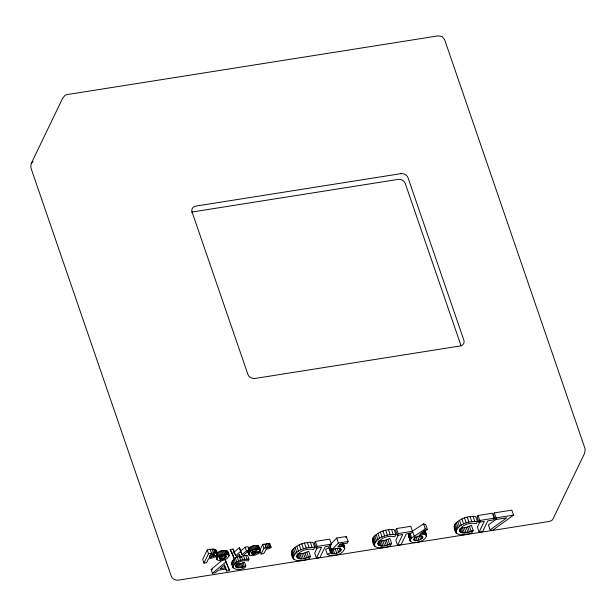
<?xml version="1.0" encoding="UTF-8"?>
<svg xmlns="http://www.w3.org/2000/svg" width="616" height="616" viewBox="0 0 616 616"><rect width="100%" height="100%" fill="white"/><g stroke="black" fill="none" stroke-linecap="round" stroke-linejoin="round"><path stroke-width="0.92" d="M259.167 552.929L257.311 552.629L253.777 554.246L251.59 553.73L251.628 553.114L259.59 551.859L259.844 549.818C256.218 547.971 249.703 550.142 248.864 554.438C251.459 557.264 256.487 554.662 259.167 552.929L258.651 551.436M258.466 547.793L258.558 546.076C255.278 544.274 250.627 546.184 248.225 548.802M214.476 555.316L214.06 554.377L210.526 554.6L209.109 557.549L213.937 556.009L214.476 555.316L213.968 553.815M422.738 537.683L422.853 536.813L421.067 535.905L417.648 536.444L414.63 538.107L413.76 539.916L415.546 540.817L420.636 539.531L422.738 537.683L422.16 536.02M343.351 543.805C349.118 552.706 333.233 558.227 327.304 554.369L325.595 549.38L328.852 547.747L330.561 552.737C333.587 555.44 338.869 553.022 341.025 550.203L341.195 549.172L339.216 548.132L336.159 548.494L331.524 550.196L329.806 545.198M226.218 556.849L225.98 555.617C223.639 555.024 220.058 556.002 219.473 558.627L220.713 559.351L224.655 558.373L226.218 556.849L225.702 555.355M31.193 163.594L30.831 167.09L31.285 169L171.217 576.014A5.821 4.874 25.7 0 0 178.324 580.157L549.818 521.367L552.344 519.973L553.137 518.664L584.63 453.23L585.185 449.087L444.56 39.462L442.126 36.583L438.346 35.843L66.982 94.61L65.08 95.272L62.686 98.16L31.193 163.594L33.11 161.3M410.264 541.064L408.462 535.404L410.01 533.009L411.727 537.999L410.418 539.616L410.264 541.064C412.99 544.005 417.817 542.211 421.051 541.056C425.802 539.362 428.497 535.358 424.732 530.599L424.778 531.262M245.792 565.919L241.849 567.475L237.206 567.744L235.92 563.994L240.563 563.732L244.506 562.177L245.792 565.919L244.975 567.629C231.693 575.236 225.633 558.666 240.656 556.202M237.206 567.744L235.574 566.543C236.66 561.607 243.736 559.805 248.186 560.945L248.995 559.266C243.243 558.928 234.08 560.914 232.848 567.444M310.441 556.271L309.348 558.543C302.063 561.677 289.574 563.178 291.768 550.973C296.35 544.444 305.313 541.787 312.997 542.403L314.714 547.393L313.636 549.634C307.7 548.117 298.267 550.519 296.812 557.103C300.238 560.93 306.529 558.004 310.441 556.271L308.724 551.274L303.465 553.353L298.529 553.899L300.246 558.889M314.714 547.393C307.038 546.946 294.818 549.595 293.178 558.296M391.591 543.428L390.498 545.707C383.214 548.833 370.716 550.342 372.919 538.13C377.5 531.6 386.463 528.944 394.148 529.56L395.857 534.557L394.787 536.79C388.85 535.273 379.418 537.683 377.962 544.259C381.389 548.086 387.672 545.16 391.591 543.428L389.874 538.438L384.615 540.509L379.679 541.056L381.389 546.045M395.857 534.557C388.188 534.103 375.968 536.752 374.328 545.453M473.15 530.337L472.056 532.609C464.772 535.735 452.283 537.244 454.477 525.04C459.059 518.51 468.021 515.854 475.706 516.47L477.423 521.459L476.345 523.7C470.408 522.183 460.976 524.586 459.521 531.169C462.947 534.988 469.238 532.07 473.15 530.337L471.433 525.34L466.173 527.419L461.238 527.958L462.955 532.956M477.423 521.459C469.746 521.005 457.526 523.654 455.886 532.363M227.558 552.691L227.712 551.543C224.709 548.802 219.612 551.205 216.74 553.26L218.025 557.003L216.847 559.436C220.982 562.978 232.91 557.988 227.712 551.543M217.032 554.924C218.326 547.609 211.619 548.925 207.215 549.965L202.695 559.351L203.981 563.093L206.637 562.67L208.47 558.866L213.398 557.696L216.077 556.148L217.032 554.924L216.524 553.43M203.981 563.093L208.501 553.707L207.215 549.965M259.837 550.311L262.685 544.39L265.25 543.982L266.281 548.255L265.25 545.26M264.995 544.513L267.906 543.412L269.854 543.428L271.14 547.17L269.361 548.61L266.297 549.226L263.687 553.645L261.122 554.053L263.971 548.132L262.685 544.39M315.323 541.418L314.468 543.189L316.185 548.178L321.583 547.324L316.416 558.065L319.958 557.503L325.125 546.769L330.507 545.915L331.362 544.144L329.645 539.146L315.323 541.418L317.04 546.407L316.185 548.178M317.086 548.117L314.699 553.068L316.416 558.065M345.799 537.683L346.361 536.505L336.667 538.038L331.054 543.897M346.361 536.505L348.079 541.495L347.231 543.258L339.994 544.405L337.845 546.662L342.889 546.477L344.783 547.963M396.473 528.574L395.618 530.345L397.335 535.342L402.733 534.488L397.566 545.222L401.108 544.659L406.275 533.926L411.657 533.071L412.512 531.3L410.795 526.31L396.473 528.574L398.19 533.564L397.335 535.342M398.236 535.273L395.849 540.232L397.566 545.222M478.031 515.477L477.177 517.255L478.894 522.245L484.292 521.39L479.125 532.132L482.667 531.57L487.833 520.828L493.216 519.981L494.07 518.202L492.353 513.213L478.031 515.477L479.748 520.474L478.894 522.245M480.195 521.352L477.408 527.134L479.125 532.132M490.136 529.906L492.492 530.407L513.528 515.13L511.811 510.133L494.317 512.905L493.462 514.668L495.179 519.658L506.76 517.825L490.136 529.906L488.419 524.917L496.735 518.872M495.179 519.658L496.026 517.894L494.317 512.905M331.524 550.196L338.384 543.027L348.079 541.495M239.393 547.578L240.679 551.32L235.659 555.732L234.373 551.99L239.393 547.578L241.949 554.739L246.446 550.904L249.318 550.45L248.032 546.708L245.16 547.162L240.664 550.997M234.373 551.99L233.087 549.072L230.207 549.526L234.234 558.72L239.193 554.415L240.448 557.734L249.318 550.45M224.986 559.028L229.514 570.555L226.611 571.009L225.856 569.022L218.326 570.216L215.269 572.803L212.405 573.257L211.119 569.515L223.208 559.359M212.405 573.257L225.91 561.908L224.886 558.912M218.025 557.003C220.905 554.954 225.995 552.544 228.998 555.285M411.727 537.999L425.294 528.875L427.388 529.498L425.671 524.509L423.577 523.877L412.504 531.115L414.222 536.113M427.388 529.498L419.827 534.449C421.975 534.01 425.102 533.387 426.449 535.597M327.304 554.369L330.561 552.737M266.281 548.255L269.192 547.154L271.14 547.17M208.501 553.707L214.768 552.868L217.186 553.884M231.493 553.276L234.373 552.814L235.659 555.732M263.971 548.132L266.536 547.724M479.748 520.474L494.07 518.202M496.026 517.894L513.528 515.13M317.04 546.407L331.362 544.144M398.19 533.564L412.512 531.3M211.119 569.515L212.551 569.292M225.418 567.867L220.066 568.714L224.34 565.088L225.418 567.867L224.386 564.872M248.995 559.266L247.709 555.524L243.459 555.563L244.745 559.305M328.852 547.747L331.5 548.918L333.218 553.907M248.225 551.52L248.864 551.759M408.547 536.074L409.678 537.113M291.46 553.307L292.046 554.223M231.562 563.702L231.993 564.387M230.207 549.526L231.77 552.637M225.91 561.908L229.514 570.555M240.679 551.32L241.949 554.739M461.099 345.892L405.282 183.522A5.821 4.874 25.7 0 0 398.175 179.387L192.954 211.865A5.821 4.874 25.7 0 0 191.622 212.25M473.034 516.262L474.751 521.252M470.031 516.524L471.748 521.513M467.205 517.101L468.922 522.091M469.461 526.264L471.178 531.262M467.744 526.942L469.461 531.939M464.502 517.925L466.22 522.915M466.173 527.419L467.89 532.409M461.931 518.995L463.648 523.985M464.41 527.773L466.127 532.763M462.708 527.958L464.425 532.956M459.49 520.304L461.207 525.302M460.267 528.597L461.7 532.763M457.727 521.482L459.444 526.472M459.521 529.052L460.668 532.378M459.343 530.168L459.921 531.831M456.302 522.661L458.019 527.65M455.224 523.846L456.933 528.836M454.477 525.04L456.194 530.029M454.077 526.287L456.471 533.279M423.577 523.877L425.294 528.875M424.693 530.877L426.488 536.251M424.077 530.414L425.51 534.572M423.523 530.907L424.67 534.234M422.799 531.562L423.654 534.057M421.906 532.378L422.476 534.041M420.836 535.289L421.983 538.623M419.203 535.373L420.636 539.531M417.533 536.12L418.965 540.278M415.762 536.559L417.186 540.717M414.406 537.491L415.546 540.817M413.79 538.861L414.36 540.525M409.209 533.849L410.918 538.838M408.701 534.626L410.418 539.616M408.955 536.644L410.672 541.633M408.462 535.404L410.179 540.394M391.476 529.352L393.185 534.341M388.473 529.614L390.19 534.603M385.647 530.199L387.356 535.188M387.903 539.362L389.62 544.352M386.186 540.039L387.895 545.029M382.944 531.023L384.661 536.012M384.615 540.509L386.332 545.499M380.372 532.085L382.089 537.083M382.852 540.863L384.569 545.853M381.15 541.056L382.867 546.045M377.931 533.402L379.649 538.392M378.424 540.863L380.141 545.853M376.168 534.572L377.885 539.57M377.962 542.142L379.11 545.468M377.785 543.266L378.363 544.929M374.744 535.758L376.461 540.748M373.658 536.944L375.375 541.934M372.919 538.13L374.636 543.127M372.518 539.385L374.913 546.369M343.305 544.005L344.452 547.331M343.366 544.567L344.798 548.725M342.658 543.497L343.797 546.831M342.034 543.982L342.889 546.477M340.894 543.805L341.749 546.3M339.809 544.636L340.379 546.3M340.171 547.709L341.025 550.203M336.667 538.038L338.384 543.027M339 548.009L340.147 551.335M337.198 548.255L338.623 552.413M335.012 548.271L336.721 553.268M332.956 548.779L334.673 553.776M330.399 548.81L332.116 553.807M329.552 548.433L331.262 553.422M310.325 542.196L312.043 547.185M307.322 542.457L309.04 547.447M304.497 543.035L306.214 548.024M306.753 552.206L308.47 557.195M305.036 552.883L306.753 557.873M301.794 543.859L303.511 548.856M303.465 553.353L305.182 558.342M299.222 544.929L300.939 549.919M301.701 553.707L303.418 558.697M300 553.899L301.717 558.889M296.781 546.246L298.498 551.235M295.018 547.416L296.735 552.406M297.274 553.707L298.991 558.697M296.812 554.985L297.959 558.312M296.642 556.102L297.212 557.773M293.593 548.594L295.31 553.584M292.515 549.78L294.225 554.77M291.768 550.973L293.486 555.963M291.368 552.221L293.763 559.212M268.899 543.335L270.185 547.077M267.906 543.412L269.192 547.154M266.505 543.774L267.798 547.516M258.743 546.538L260.029 550.288M258.558 546.076L259.844 549.818M258.712 547.116L261.122 554.053M258.158 545.722L259.444 549.464M257.557 545.483L258.843 549.226M256.772 545.368L258.058 549.11M255.817 545.376L257.103 549.118M254.678 545.507L255.963 549.249M253.499 545.738L254.785 549.487M254.962 552.252L255.478 553.753M252.391 546.061L253.677 549.811M254.162 552.544L254.678 554.046M251.343 546.477L252.629 550.219M252.999 551.998L253.777 554.246M250.365 546.977L251.659 550.719M252.19 552.814L252.706 554.315M251.444 552.637L251.959 554.138M249.503 547.547L250.789 551.289M248.795 548.155L250.081 551.898M248.487 549.549L249.519 552.544M248.333 550.981L249.103 553.222M248.995 553.761L249.511 555.262M247.84 550.889L248.872 553.884M247.578 550.696L249.08 554.9M245.16 547.162L246.446 550.904M245.707 555.363L246.993 559.105M241.595 556.748L242.619 559.736M243.027 562.87L244.321 566.612M239.416 554.739L240.448 557.734M241.742 563.378L243.027 567.12M239.308 556.618L240.594 560.36M240.563 563.732L241.849 567.475M237.383 557.418L238.669 561.161M239.239 564.002L240.525 567.744M233.087 549.072L234.373 552.814M237.969 564.14L239.254 567.883M235.551 558.404L236.837 562.146M236.86 564.14L238.146 567.883M232.948 554.97L234.234 558.72M234.226 559.282L235.512 563.024M235.659 565.203L236.429 567.452M235.358 565.55L235.874 567.043M235.058 565.049L235.574 566.543M233.164 560.167L234.45 563.909M232.347 561.053L233.633 564.803M231.785 561.946L233.079 565.696M227.435 551.097L229.044 555.817M231.493 562.885L233.287 568.129M226.919 550.735L228.205 554.477M228.328 554.931L228.844 556.433M226.195 550.481L227.481 554.223M225.325 550.357L226.611 554.1M224.301 550.365L225.587 554.107M223.138 550.496L224.424 554.238M224.848 555.416L225.618 557.665M221.922 550.743L223.208 554.485M223.623 555.378L224.655 558.373M220.744 551.081L222.03 554.823M222.13 555.185L223.415 558.928M225.833 568.768L226.611 571.009M219.604 551.52L220.89 555.262M220.967 556.279L221.999 559.274M218.503 552.059L219.797 555.801M219.689 556.356L220.713 559.351M219.335 557.634L219.843 559.128M217.525 552.652L218.811 556.394M215.654 549.742L217.217 554.362M215.192 549.426L216.478 553.176M216.401 554.631L217.425 557.626M214.437 549.195L215.731 552.937M215.993 555.262L217.025 558.258M213.483 549.125L214.768 552.868M215.785 555.894L217.117 559.89M215.554 555.694L216.847 559.436M212.143 549.226L213.429 552.968M213.159 553.761L213.937 556.009M212.25 554.338L213.02 556.587M210.225 549.487L211.511 553.237M210.71 554.053L211.742 557.049M209.579 555.894L210.095 557.395M215.9 550.142L215.931 550.619M252.922 551.459L252.337 551.975L257.488 551.158L256.325 550.396L252.922 551.459M400.939 173.643L195.719 206.114A5.821 4.874 25.7 0 0 192.046 211.958L247.871 374.32A5.821 4.874 25.7 0 0 254.978 378.463L460.19 345.984A5.821 4.874 25.7 0 0 463.863 340.14L408.046 177.778A5.821 4.874 25.7 0 0 400.939 173.643"/></g></svg>
